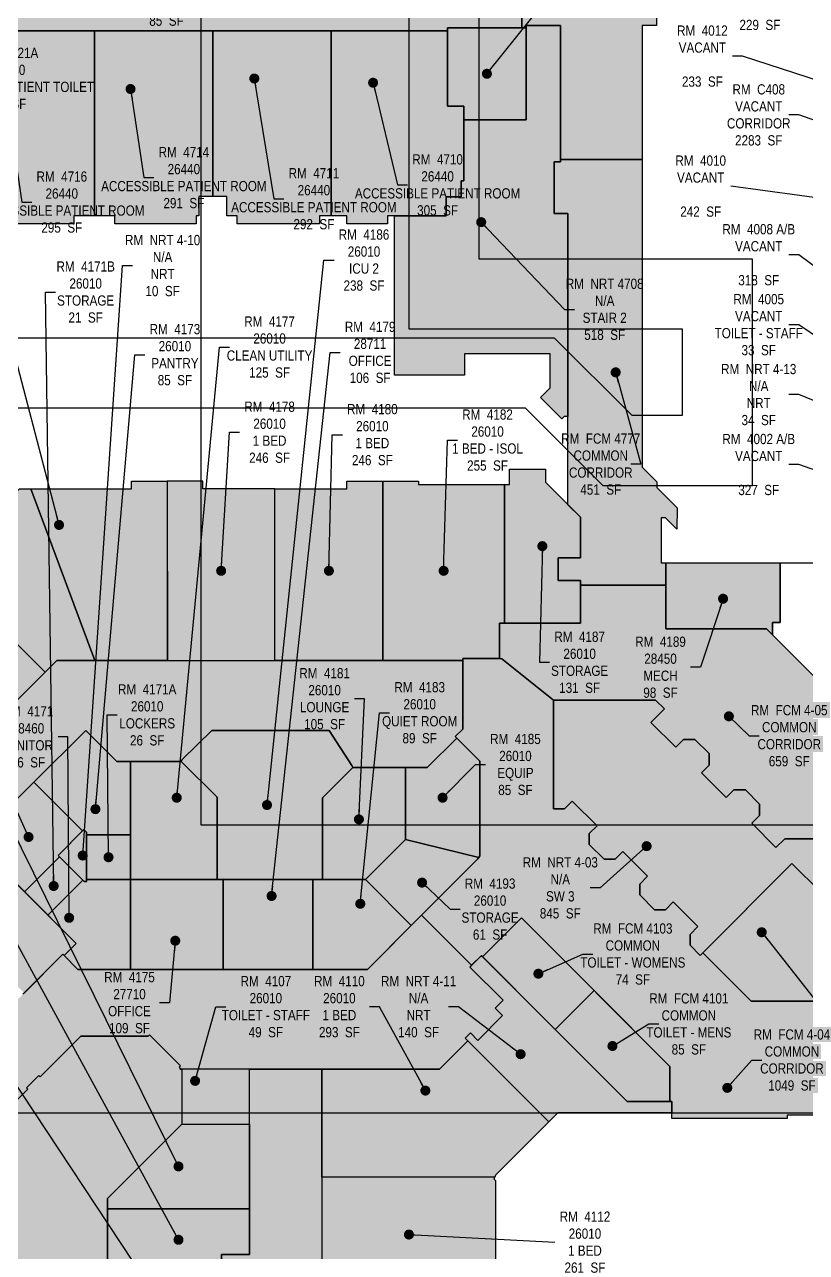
# Model space of a CAD drawing. Header units: inches. Extents: x -464 to 5863, y -325 to 4525.
# Drawn here: x 1262 to 2336, y 1683 to 3368 of the extents above; entities that cross this region are included whole.
import ezdxf

# ---------------------------------------------------------------- set-up
doc = ezdxf.new("R2010")
doc.units = ezdxf.units.IN
doc.header["$LTSCALE"] = 48
doc.header["$MEASUREMENT"] = 0
doc.layers.get('Defpoints').update_dxf_attribs({"color": 31})
for name, color, linetype in [('0-LABEL', 3, 'Continuous'), ('1-NRT', 200, 'Continuous'), ('1-NRT-PTN', 253, 'Continuous'), ('3-FCM', 190, 'Continuous'), ('3-FCM-PTN', 9, 'Continuous'), ('4-OCC', 6, 'Continuous'), ('4-OCC-PTN', 95, 'Continuous'), ('4-VACANT', 60, 'Continuous')]:
    doc.layers.add(name, color=color, linetype=linetype)
doc.layers.add('VP-Window', color=2, linetype='Continuous', plot=False)
doc.styles.add('ArialN', font='ARIALN.TTF')
doc.dimstyles.new('AB-220', dxfattribs={"dimscale": 220, "dimtxt": 0.070312, "dimasz": 0.0625, "dimexe": 0.0625, "dimexo": 0.125, "dimgap": 0.1875, "dimtad": 0, "dimdec": 4, "dimrnd": 0.0625, "dimzin": 0, "dimdsep": 46, "dimlunit": 4, "dimtxsty": 'ArialN', "dimblk": 'ARCHTICK', "dimcen": 0.0625, "dimclrd": 256, "dimclre": 256, "dimclrt": 256, "dimadec": 0, "dimazin": 0, "dimtfac": 1, "dimtdec": 4, "dimtofl": 0, "dimtmove": 2, "dimatfit": 3, "dimldrblk": 'DOT', "dimfxl": 0, "dimfrac": 2, "dimtolj": 1, "dimtzin": 0, "dimlwd": -1, "dimlwe": -1, "dimarcsym": 0})

# ---------------------------------------------------------------- blocks, each defined once
blk = doc.blocks.new('_ArchTick')
at = {"const_width": 0.15}
blk.add_lwpolyline([(-0.5, -0.5), (0.5, 0.5)], dxfattribs=at)
blk = doc.blocks.new('_Dot')
at = {"lineweight": -2}
blk.add_line((-0.5, 0), (-1, 0), dxfattribs=at)
at = {"const_width": 0.5}
blk.add_lwpolyline([(-0.25, 0, 1), (0.25, 0, 1)], format="xyb", close=True, dxfattribs=at)

msp = doc.modelspace()

# ---------------------------------------------------------------- hatches: boundary and pattern name
at = {"layer": '1-NRT-PTN'}
h = msp.add_hatch(color=256, dxfattribs=at)
h.dxf.hatch_style = 1
h.paths.add_polyline_path([(1970.5, 2856.5), (1983.8, 2869.8), (1983.8, 2916.6), (1866.1, 2916.6), (1866.1, 2886.9), (1769.8, 2886.9), (1769.8, 3105.7), (1840.6, 3105.7), (1840.6, 3132.1), (1861.5, 3132.1), (1861.5, 3153.9), (1865.2, 3153.9), (1865.2, 3237.7), (1950.6, 3237.7), (1950.6, 3367.1), (1997.6, 3367.1), (1997.6, 3180.1), (1989.2, 3180.1), (1989.2, 3109.3), (2008, 3109.3), (2008, 2830.6), (2002.8, 2830.6), (1999.6, 2827.4)])
for points in [[(1988.4, 2441), (2128.5, 2441), (2140.6, 2428.9), (2122.1, 2410.4), (2156, 2376.5), (2166.6, 2387.1), (2182.4, 2387.1), (2202, 2367.5), (2202, 2351.8), (2191.4, 2341.1), (2225.3, 2307.2), (2235.9, 2317.8), (2251.7, 2317.8), (2271.2, 2298.2), (2271.2, 2282.5), (2260.6, 2271.9), (2293.8, 2238.7), (2305.8, 2250.7), (2351.8, 2250.7), (2351.8, 2365.2), (2492, 2365.2), (2492, 2140.3), (2529.8, 2140.3), (2532.6, 2128.6), (2560.5, 2128.6), (2563.8, 2142.1), (2595.9, 2142.1), (2595.9, 2039.2), (2573.3, 2016.6), (2541.8, 2016.6), (2541.8, 2022.8), (2355.3, 2022.8), (2355.3, 2177.2), (2315.7, 2216.8), (2189.6, 2090.6), (2175.8, 2104.4), (2175.8, 2119.4), (2186.4, 2130), (2152.5, 2163.9), (2141.9, 2153.3), (2126.9, 2153.3), (2106.7, 2173.5), (2106.7, 2188.5), (2117.3, 2199.2), (2083.3, 2233.1), (2072.7, 2222.5), (2057.7, 2222.5), (2037.4, 2242.8), (2037.4, 2257.8), (2048, 2268.4), (2014, 2302.4), (2003.4, 2291.8), (1988.4, 2291.8)], [(1307.9, 2227.8), (1343.3, 2263.2), (1346.8, 2259.7), (1346.8, 2192), (1343.6, 2192)], [(2150.6, 1889.9), (2150.6, 1874.3), (1994.3, 1874.3), (1981.9, 1861.9), (1866.8, 1977), (1874, 1984.2), (1884.3, 1973.9), (1918.3, 2007.8), (1907.9, 2018.2), (1918.9, 2029.1), (1873.4, 2074.6), (1889.1, 2090.3), (1984.3, 1995.1), (1996.8, 1982.6), (2089.4, 1889.9)]]:
    msp.add_hatch(color=256, dxfattribs=at).paths.add_polyline_path(points)
at = {"layer": '3-FCM-PTN'}
h = msp.add_hatch(color=256, dxfattribs=at)
h.dxf.hatch_style = 1
edge = h.paths.add_edge_path()
edge.add_line((1113.6, 3828.2), (1113.6, 3760.8))
edge.add_arc((869.5, 3671.6), 259.8, 3.1511, 20.0787, ccw=False)
edge.add_arc((829.4, 3666.2), 300.2, -10.6282, 3.7578, ccw=False)
edge.add_line((1124.5, 3610.8), (1113.2, 3565.5))
edge.add_line((1113.2, 3565.5), (1105.3, 3541.8))
edge.add_line((1105.3, 3541.8), (1099.3, 3526.9))
edge.add_line((1099.3, 3526.9), (1094, 3514.3))
edge.add_line((1094, 3514.3), (1088.5, 3502.1))
edge.add_line((1088.5, 3502.1), (1145.5, 3502.1))
edge.add_line((1145.5, 3502.1), (1145.5, 3472))
edge.add_line((1145.5, 3472), (1205.5, 3472))
edge.add_line((1205.5, 3472), (1334.7, 3472.1))
edge.add_line((1334.7, 3472.1), (1334.7, 3472))
edge.add_line((1334.7, 3472), (1403.3, 3472))
edge.add_line((1403.3, 3472), (1403.3, 3491.7))
edge.add_line((1403.3, 3491.7), (1499.1, 3491.7))
edge.add_line((1499.1, 3491.7), (1499.1, 3467.1))
edge.add_line((1499.1, 3467.1), (1530.1, 3467.1))
edge.add_line((1530.1, 3467.1), (1530.1, 3496.9))
edge.add_line((1530.1, 3496.9), (1586.6, 3496.9))
edge.add_line((1586.6, 3496.9), (1586.6, 3518))
edge.add_line((1586.6, 3518), (1698.6, 3518))
edge.add_line((1698.6, 3518), (1698.6, 3515.6))
edge.add_line((1698.6, 3515.6), (1690.6, 3515.6))
edge.add_line((1690.6, 3515.6), (1690.6, 3467.1))
edge.add_line((1690.6, 3467.1), (1944.6, 3467.1))
edge.add_line((1944.6, 3467.1), (1944.6, 3364))
edge.add_line((1944.6, 3364), (1842.8, 3364))
edge.add_line((1842.8, 3364), (1842.8, 3359.8))
edge.add_line((1842.8, 3359.8), (1050.5, 3359.8))
edge.add_line((1050.5, 3359.8), (989.1, 3298.5))
edge.add_line((989.1, 3298.5), (958.8, 3328.8))
edge.add_line((958.8, 3328.8), (959.7, 3329.7))
edge.add_line((959.7, 3329.7), (881.9, 3407.5))
edge.add_line((881.9, 3407.5), (912.3, 3437.8))
edge.add_line((912.3, 3437.8), (934.7, 3462.5))
edge.add_line((934.7, 3462.5), (955.3, 3488.6))
edge.add_line((955.3, 3488.6), (974, 3516))
edge.add_line((974, 3516), (990.9, 3544.7))
edge.add_line((990.9, 3544.7), (1005.6, 3574.5))
edge.add_line((1005.6, 3574.5), (1017.5, 3607.3))
edge.add_line((1017.5, 3607.3), (1024.4, 3641.5))
edge.add_line((1024.4, 3641.5), (1025.9, 3671.5))
edge.add_line((1025.9, 3671.5), (1022.8, 3701.3))
edge.add_arc((800.6, 3652), 227.6, 12.4947, 28.0478)
edge.add_arc((813.1, 3651.7), 216.8, 29.6655, 42.8854)
edge.add_arc((829.3, 3664.8), 196.1, 43.321, 99.1857)
edge.add_line((798, 3858.3), (798.9, 3853.9))
edge.add_line((798.9, 3853.9), (749.8, 3841.6))
edge.add_line((749.8, 3841.6), (749.8, 3841.6))
edge.add_line((749.8, 3841.6), (749.5, 3842.6))
edge.add_line((749.5, 3842.6), (748.8, 3842.4))
edge.add_line((748.8, 3842.4), (721.8, 3949.8))
edge.add_line((721.8, 3949.8), (806.8, 3972.9))
edge.add_line((806.8, 3972.9), (808, 3968.5))
edge.add_line((808, 3968.5), (825.1, 3970.5))
edge.add_line((825.1, 3970.5), (886.6, 3972.6))
edge.add_line((886.6, 3972.6), (970.4, 3972.6))
edge.add_line((970.4, 3972.6), (970.4, 3972.3))
edge.add_line((970.4, 3972.3), (1115.8, 3972.3))
edge.add_line((1115.8, 3972.3), (1115.8, 3972.6))
edge.add_line((1115.8, 3972.6), (1296, 3972.6))
edge.add_line((1296, 3972.6), (1296, 3972.3))
edge.add_line((1296, 3972.3), (1440.8, 3972.3))
edge.add_line((1440.8, 3972.3), (1440.8, 3972.6))
edge.add_line((1440.8, 3972.6), (1597.8, 3972.6))
edge.add_line((1597.8, 3972.6), (1630.4, 3972.6))
edge.add_line((1630.4, 3972.6), (1630.4, 3972.3))
edge.add_line((1630.4, 3972.3), (1775.8, 3972.3))
edge.add_line((1775.8, 3972.3), (1775.8, 3972.6))
edge.add_line((1775.8, 3972.6), (1816.3, 3972.6))
edge.add_line((1816.3, 3972.6), (1816.3, 3972.3))
edge.add_line((1816.3, 3972.3), (1948.3, 3972.3))
edge.add_line((1948.3, 3972.3), (1948.3, 3972.6))
edge.add_line((1948.3, 3972.6), (2045.6, 3972.6))
edge.add_line((2045.6, 3972.6), (2045.6, 4070.8))
edge.add_line((2045.6, 4070.8), (2115.6, 4070.8))
edge.add_line((2115.6, 4070.8), (2115.6, 3970))
edge.add_line((2115.6, 3970), (2281.9, 3969.3))
edge.add_line((2281.9, 3969.3), (2282, 3874.1))
edge.add_line((2282, 3874.1), (2110.5, 3874.1))
edge.add_line((2110.5, 3874.1), (2110.5, 3792.6))
edge.add_line((2110.5, 3792.6), (2103.1, 3792.6))
edge.add_line((2103.1, 3792.6), (2103.1, 3737.8))
edge.add_line((2103.1, 3737.8), (2129.7, 3737.8))
edge.add_line((2129.7, 3737.8), (2129.7, 3502.1))
edge.add_line((2129.7, 3502.1), (2105.7, 3502.1))
edge.add_line((2105.7, 3502.1), (2105.7, 3466.8))
edge.add_line((2105.7, 3466.8), (2129.7, 3466.8))
edge.add_line((2129.7, 3466.8), (2129.7, 3367.1))
edge.add_line((2129.7, 3367.1), (2110, 3367.1))
edge.add_line((2110, 3367.1), (2110, 3235.6))
edge.add_line((2110, 3235.6), (2110, 3183.1))
edge.add_line((2110, 3183.1), (1997.6, 3183.1))
edge.add_line((1997.6, 3183.1), (1997.6, 3367.1))
edge.add_line((1997.6, 3367.1), (1950.6, 3367.1))
edge.add_line((1950.6, 3367.1), (1950.6, 3364))
edge.add_line((1950.6, 3364), (1944.6, 3364))
edge.add_line((1944.6, 3364), (1944.6, 3467.1))
edge.add_line((1944.6, 3467.1), (1997.6, 3467.1))
edge.add_line((1997.6, 3467.1), (1997.6, 3867.1))
edge.add_line((1997.6, 3867.1), (1690.6, 3867.1))
edge.add_line((1690.6, 3867.1), (1690.6, 3816.2))
edge.add_line((1690.6, 3816.2), (1573.7, 3816.2))
edge.add_line((1573.7, 3816.2), (1573.7, 3832.1))
edge.add_line((1573.7, 3832.1), (1500.5, 3832.1))
edge.add_line((1500.5, 3832.1), (1500.5, 3862.2))
edge.add_line((1500.5, 3862.2), (1332.1, 3862.2))
edge.add_line((1332.1, 3862.2), (1332.1, 3867.1))
edge.add_line((1332.1, 3867.1), (1223.1, 3867.1))
edge.add_line((1223.1, 3867.1), (1223.1, 3862))
edge.add_line((1223.1, 3862), (1145.6, 3862))
edge.add_line((1145.6, 3862), (1145.6, 3828.2))
edge.add_line((1145.6, 3828.2), (1113.6, 3828.2))
h = msp.add_hatch(color=256, dxfattribs=at)
h.dxf.hatch_style = 1
h.paths.add_polyline_path([(1950.6, 3364), (1950.6, 3237.7), (1865.2, 3237.7), (1865.2, 3256.6), (1842.8, 3256.6), (1842.8, 3364), (1871.3, 3364)])
h = msp.add_hatch(color=256, dxfattribs=at)
h.dxf.hatch_style = 1
h.paths.add_polyline_path([(2110, 3183.1), (2110, 2760.8), (2130.2, 2740.6), (2130.2, 2732.9), (2158.1, 2704.9), (2157.5, 2675.8), (2142, 2691.3), (2136.2, 2691.3), (2136.2, 2681.4), (2136.2, 2667.3), (2136.2, 2658.2), (2136.2, 2651.6), (2136.2, 2646), (2136.2, 2629.7), (2142.7, 2629.7), (2142.7, 2598.8), (2025.1, 2598.8), (2025.1, 2605.3), (1994.6, 2605.3), (1994.6, 2636.3), (2025.1, 2636.3), (2025.1, 2692.2), (2008, 2709.3), (2008, 3109.3), (1989.2, 3109.3), (1989.2, 3180.1), (1997.6, 3180.1), (1997.6, 3183.1)])
for points in [[(2142.7, 2591), (2142.7, 2539), (2280.6, 2538.8), (2353, 2466.5), (2544.1, 2466.5), (2544.1, 2331.5), (2492, 2331.5), (2492, 2365.2), (2351.8, 2365.2), (2351.8, 2250.7), (2305.8, 2250.7), (2293.8, 2238.7), (2260.6, 2271.9), (2271.2, 2282.5), (2271.2, 2298.2), (2251.7, 2317.8), (2235.9, 2317.8), (2225.3, 2307.2), (2191.4, 2341.1), (2202, 2351.8), (2202, 2367.5), (2182.4, 2387.1), (2166.6, 2387.1), (2156, 2376.5), (2122.1, 2410.4), (2140.6, 2428.9), (2128.5, 2441), (1988.4, 2441), (1988.4, 2441), (1917, 2497.7), (1914.1, 2498.1), (1914.1, 2546.7), (2025.1, 2546.7), (2025.1, 2598.8), (2142.7, 2598.8)], [(1988.4, 2441), (1988.4, 2436.8), (1988.4, 2291.8), (2003.4, 2291.8), (2014, 2302.4), (2048, 2268.4), (2037.4, 2257.8), (2037.4, 2242.8), (2057.7, 2222.5), (2072.7, 2222.5), (2083.3, 2233.1), (2117.3, 2199.2), (2106.7, 2188.5), (2106.7, 2173.5), (2126.9, 2153.3), (2141.9, 2153.3), (2152.5, 2163.9), (2186.4, 2130), (2175.8, 2119.4), (2175.8, 2104.4), (2189.6, 2090.6), (2193.1, 2094.2), (2259.5, 2027.8), (2355.3, 2027.8), (2355.3, 2022.8), (2541.8, 2022.8), (2541.8, 2016.6), (2545.3, 2016.6), (2545.3, 1906), (2573, 1906), (2573, 1877.8), (2471.5, 1877.8), (2456.5, 1892.9), (2437, 1892.9), (2415.1, 1871), (2309.1, 1871), (2309.1, 1866.7), (2150.6, 1866.7), (2150.6, 1889.9), (2147.9, 1889.9), (2147.9, 1938.2), (1944.4, 2141.9), (1890.9, 2088.4), (1889.1, 2090.3), (1875.7, 2076.9), (1806.9, 2145.6), (1884.1, 2222.9), (1886.9, 2227.3), (1886.9, 2357.2), (1853.3, 2390.9), (1863.7, 2401.3), (1863.7, 2498.1), (1907, 2498.1), (1914.1, 2498.1), (1917, 2497.7)], [(1990.5, 1988.8), (1890.9, 2088.4), (1944.4, 2141.9), (2044, 2042.3)], [(1990.5, 1988.8), (2044, 2042.3), (2147.9, 1938.2), (2147.9, 1889.9), (2089.4, 1889.9)]]:
    msp.add_hatch(color=256, dxfattribs=at).paths.add_polyline_path(points)
at = {"layer": '4-OCC-PTN'}
h = msp.add_hatch(color=13, dxfattribs=at)
h.dxf.hatch_style = 1
h.paths.add_polyline_path([(1357.8, 3359.8), (1357.8, 3105.7), (1329.5, 3105.7), (1329.5, 3094.8), (1220.1, 3094.8), (1220.1, 3105.7), (1195.3, 3105.7), (1195.3, 3359.8)])
h = msp.add_hatch(color=13, dxfattribs=at)
h.dxf.hatch_style = 1
h.paths.add_polyline_path([(1520.1, 3359.8), (1520.1, 3132.2), (1501, 3132.2), (1501, 3105.7), (1497.5, 3105.7), (1497.5, 3094.8), (1385.5, 3094.8), (1385.5, 3105.7), (1357.8, 3105.7), (1357.8, 3359.8)])
h = msp.add_hatch(color=13, dxfattribs=at)
h.dxf.hatch_style = 1
h.paths.add_polyline_path([(1682.8, 3359.8), (1682.8, 3105.7), (1666.7, 3105.7), (1666.7, 3094.8), (1553.5, 3094.8), (1553.5, 3105.7), (1539.4, 3105.7), (1539.4, 3132.2), (1520.1, 3132.2), (1520.1, 3359.8)])
h = msp.add_hatch(color=13, dxfattribs=at)
h.dxf.hatch_style = 1
h.paths.add_polyline_path([(1682.8, 3359.8), (1842.8, 3359.8), (1842.8, 3256.6), (1865.2, 3256.6), (1865.2, 3153.9), (1861.5, 3153.9), (1861.5, 3132.1), (1840.6, 3132.1), (1840.6, 3105.7), (1760.3, 3105.7), (1760.3, 3094.8), (1704.3, 3094.8), (1704.3, 3105.7), (1682.8, 3105.7), (1682.8, 3359.8)])
h = msp.add_hatch(color=17, dxfattribs=at)
h.dxf.hatch_style = 1
h.paths.add_polyline_path([(1920.8, 2737.1), (1927.6, 2737.1), (1927.6, 2758.1), (1977.2, 2758.1), (1977.2, 2740.1), (2025.1, 2692.2), (2025.1, 2636.3), (1994.6, 2636.3), (1994.6, 2605.3), (2025.1, 2605.3), (2025.1, 2546.7), (1920.8, 2546.7)])
for color, points in [(17, [(1358.3, 2495.5), (1305.8, 2495.5), (1289.8, 2479.5), (1139, 2630.2), (1173.6, 2664.9), (1181, 2657.5), (1254.7, 2731.1), (1270.5, 2731.1)]), (17, [(1270.5, 2731.1), (1358.3, 2495.5), (1457.7, 2495.5), (1457.7, 2741.6), (1408.5, 2741.6), (1408.5, 2731.1)]), (17, [(1605.6, 2731.1), (1506.6, 2731.1), (1506.7, 2741.6), (1457.7, 2741.6), (1457.7, 2495.5), (1605.6, 2495.5)]), (17, [(1605.6, 2495.5), (1605.6, 2731.1), (1704.4, 2731.1), (1704.4, 2741.6), (1753.8, 2741.6), (1753.8, 2495.5)]), (17, [(1914.1, 2546.5), (1914.1, 2498.1), (1863.7, 2498.1), (1863.7, 2495.5), (1853.4, 2495.5), (1851.4, 2495.5), (1753.8, 2495.5), (1753.8, 2741.6), (1802.6, 2741.6), (1802.6, 2737.1), (1840.9, 2737.1), (1920.8, 2737.1), (1920.8, 2570.7), (1920.8, 2546.5)]), (17, [(1185, 2374.7), (1041.7, 2518.1), (1111.6, 2588), (1104.2, 2595.4), (1139, 2630.2), (1289.8, 2479.5), (1229.3, 2419)]), (17, [(1863.7, 2495.5), (1863.7, 2401.3), (1853.3, 2390.9), (1855.2, 2388.9), (1814.7, 2348.6), (1776.1, 2348.6), (1726.1, 2348.6), (1712.5, 2348.6), (1711.4, 2351.2), (1680.2, 2399.5), (1518.8, 2399.5), (1478, 2359.5), (1476.9, 2356.9), (1388.2, 2356.9), (1345.6, 2399.5), (1274.4, 2328.4), (1192.8, 2246.7), (1332.7, 2106.8), (1316, 2090.2), (1314.1, 2092), (1261, 2038.9), (1151.6, 2148.4), (1058.9, 2055.7), (1056.3, 2056.8), (1022.6, 2033.1), (979.2, 2033.1), (894.9, 1948.8), (894.9, 1885.8), (866.3, 1885.8), (831.9, 1885.8), (770.6, 1824.5), (768.7, 1826.3), (714.7, 1772.4), (685.5, 1772.4), (685.5, 1875.2), (722.1, 1911.8), (725, 1914.7), (807.9, 1997.6), (810.7, 2000.4), (931.4, 2121.1), (934.3, 2124), (1017.2, 2206.9), (1020, 2209.7), (1140.8, 2330.4), (1143.6, 2333.3), (1226.5, 2416.2), (1229.3, 2419), (1305.8, 2495.5), (1543, 2495.5), (1547, 2495.5), (1664.2, 2495.5), (1668.2, 2495.5)]), (17, [(1346.8, 2256), (1346.8, 2259.7), (1343.3, 2263.2), (1341.4, 2261.4), (1274.4, 2328.4), (1345.6, 2399.5), (1388.2, 2356.9), (1407.2, 2356.9), (1407.2, 2256)]), (17, [(1526, 2194.6), (1526, 2307.8), (1476.9, 2356.9), (1478, 2359.5), (1518.8, 2399.5), (1680.2, 2399.5), (1711.4, 2351.2), (1712.5, 2348.6), (1670.9, 2306.9), (1670.9, 2194.6)]), (17, [(1784.7, 2249.5), (1784.7, 2348.6), (1814.7, 2348.6), (1855.2, 2388.9), (1886.9, 2357.2), (1886.9, 2227.3), (1885.5, 2225.1)]), (17, [(1526, 2194.6), (1407.2, 2194.6), (1407.2, 2356.9), (1476.9, 2356.9), (1526, 2307.8)]), (17, [(1670.9, 2194.6), (1670.9, 2306.9), (1712.5, 2348.6), (1784.7, 2348.6), (1784.7, 2249.5), (1729.9, 2194.6)]), (17, [(1261.7, 2177.8), (1192.8, 2246.7), (1274.4, 2328.4), (1341.4, 2261.4), (1307.9, 2227.8), (1309.7, 2225.9)]), (17, [(1346.8, 2194.6), (1346.8, 2256), (1407.2, 2256), (1407.2, 2194.6)]), (17, [(1729.9, 2194.6), (1784.7, 2249.5), (1885.5, 2225.1), (1884.1, 2222.9), (1792.9, 2131.6)]), (17, [(1261.7, 2177.8), (1309.7, 2225.9), (1341.8, 2193.8), (1293.7, 2145.8)]), (55, [(2355.3, 2027.8), (2259.5, 2027.8), (2193.1, 2094.2), (2315.7, 2216.8), (2355.3, 2177.2)]), (201, [(1407.2, 2071.2), (1335, 2071.2), (1316, 2090.2), (1332.7, 2106.8), (1293.7, 2145.8), (1341.8, 2193.8), (1343.6, 2192), (1346.8, 2192), (1346.8, 2194.6), (1407.2, 2194.6)]), (77, [(1407.2, 2194.6), (1534.3, 2194.6), (1534.3, 2071.2), (1407.2, 2071.2)]), (228, [(1534.3, 2194.6), (1657.7, 2194.6), (1657.7, 2071.2), (1534.3, 2071.2)]), (17, [(1657.7, 2071.2), (1657.7, 2194.6), (1729.9, 2194.6), (1792.9, 2131.6), (1732.5, 2071.2)]), (17, [(1806.9, 2145.6), (1875.7, 2076.9), (1873.4, 2074.6), (1918.9, 2029.1), (1907.9, 2018.2), (1918.3, 2007.8), (1884.3, 1973.9), (1874, 1984.2), (1866.8, 1977), (1870.5, 1973.3), (1831.5, 1934.3), (1475.2, 1934.3), (1475.2, 1935.8), (1473.8, 1937.2), (1475.7, 1939.1), (1433.3, 1981.5), (1431.3, 1979.5), (1339, 1979.5), (1283.2, 1923.7), (1281.4, 1925.6), (1264.4, 1908.6), (1266.3, 1906.7), (1206.9, 1847.3), (1205, 1849.2), (1162.6, 1806.8), (1164.4, 1804.9), (1105, 1745.5), (1103.2, 1747.4), (1060.8, 1704.9), (1062.6, 1703.1), (1031.7, 1672.1), (1079.7, 1624.1), (1077.8, 1622.3), (1120.2, 1579.9), (1122.1, 1581.7), (1178.4, 1525.4), (1106.8, 1453.8), (880.6, 1680), (747.3, 1680), (701.1, 1633.8), (654.8, 1680.2), (436, 1680.2), (436, 1685.5), (305.6, 1685.5), (305.6, 1782), (319.4, 1795.8), (312, 1803.2), (342.9, 1834.1), (404.6, 1772.4), (685.5, 1772.4), (714.7, 1772.4), (768.7, 1826.3), (822.7, 1772.4), (994.5, 1772.4), (1259.2, 2037.1), (1262.9, 2040.8), (1314.1, 2092), (1335, 2071.2), (1732.5, 2071.2)]), (17, [(1250.9, 1452.9), (1206.2, 1497.6), (1204.4, 1495.7), (1178.9, 1521.2), (1180.8, 1523), (1122.1, 1581.7), (1120.2, 1579.9), (1077.8, 1622.3), (1079.7, 1624.1), (1031.7, 1672.1), (1062.6, 1703.1), (1060.8, 1704.9), (1103.2, 1747.4), (1105, 1745.5), (1164.4, 1804.9), (1162.6, 1806.8), (1205, 1849.2), (1206.9, 1847.3), (1266.3, 1906.7), (1264.4, 1908.6), (1281.4, 1925.6), (1283.2, 1923.7), (1339, 1979.5), (1431.3, 1979.5), (1433.3, 1981.5), (1475.7, 1939.1), (1473.8, 1937.2), (1475.2, 1935.8), (1475.2, 1934.3), (1477.8, 1934.3), (1477.8, 1859), (1375.5, 1756.7), (1375.5, 1577.5)]), (17, [(1670.1, 1786), (1670.1, 1934.3), (1831.5, 1934.3), (1870.5, 1973.3), (1981.9, 1861.9), (1908.7, 1788.7), (1907.6, 1786)]), (17, [(1477.8, 1859), (1570.7, 1859), (1570.7, 1934.3), (1477.8, 1934.3)]), (17, [(1670.1, 1934.3), (1670.1, 1173.2), (1599.2, 1104.6), (1597.3, 1106.5), (1573.3, 1130.5), (1573.3, 1199.4), (1570.7, 1199.4), (1570.7, 1284.1), (1505.7, 1349.1), (1526.8, 1370.2), (1549.6, 1399.4), (1570.7, 1420.5), (1570.7, 1555.3), (1532.3, 1595.1), (1532.3, 1679.8), (1570.7, 1679.8), (1570.7, 1934.3)]), (17, [(1375.5, 1742.7), (1375.5, 1756.7), (1477.8, 1859), (1570.7, 1859), (1570.7, 1742.7)]), (17, [(1909, 1628.6), (1909, 1780.9), (1906.5, 1783.4), (1907.6, 1786), (1670.1, 1786), (1670.1, 1628.6)]), (17, [(1375.5, 1657.5), (1375.5, 1742.7), (1570.7, 1742.7), (1570.7, 1679.8), (1532.3, 1679.8), (1532.3, 1657.5)])]:
    msp.add_hatch(color=color, dxfattribs=at).paths.add_polyline_path(points)
h = msp.add_hatch(color=55, dxfattribs=at)
h.dxf.hatch_style = 1
h.paths.add_polyline_path([(2142.7, 2539), (2142.7, 2629.7), (2299.6, 2629.7), (2299.6, 2547.4), (2288.8, 2547.4), (2288.8, 2530.7), (2280.6, 2538.8)])

# ---------------------------------------------------------------- linework, layer by layer
at = {"layer": '1-NRT'}
for points in [[(1970.5, 2856.5), (1983.8, 2869.8), (1983.8, 2916.6), (1866.1, 2916.6), (1866.1, 2886.9), (1769.8, 2886.9), (1769.8, 3105.7), (1840.6, 3105.7), (1840.6, 3132.1), (1861.5, 3132.1), (1861.5, 3153.9), (1865.2, 3153.9), (1865.2, 3237.7), (1950.6, 3237.7), (1950.6, 3367.1), (1997.6, 3367.1), (1997.6, 3180.1), (1989.2, 3180.1), (1989.2, 3109.3), (2008, 3109.3), (2008, 2830.6), (2002.8, 2830.6), (1999.6, 2827.4)], [(1307.9, 2227.8), (1343.3, 2263.2), (1346.8, 2259.7), (1346.8, 2192), (1343.6, 2192)], [(2150.6, 1889.9), (2150.6, 1874.3), (1994.3, 1874.3), (1981.9, 1861.9), (1866.8, 1977), (1874, 1984.2), (1884.3, 1973.9), (1918.3, 2007.8), (1907.9, 2018.2), (1918.9, 2029.1), (1873.4, 2074.6), (1889.1, 2090.3), (1984.3, 1995.1), (1996.8, 1982.6), (2089.4, 1889.9)]]:
    msp.add_lwpolyline(points, close=True, dxfattribs=at)
msp.add_lwpolyline([(2355.3, 2177.2), (2315.7, 2216.8), (2189.6, 2090.6), (2175.8, 2104.4), (2175.8, 2119.4), (2186.4, 2130), (2152.5, 2163.9), (2141.9, 2153.3), (2126.9, 2153.3), (2106.7, 2173.5), (2106.7, 2188.5), (2117.3, 2199.2), (2083.3, 2233.1), (2072.7, 2222.5), (2057.7, 2222.5), (2037.4, 2242.8), (2037.4, 2257.8), (2048, 2268.4), (2014, 2302.4), (2003.4, 2291.8), (1988.4, 2291.8), (1988.4, 2441), (2128.5, 2441), (2140.6, 2428.9), (2122.1, 2410.4), (2156, 2376.5), (2166.6, 2387.1), (2182.4, 2387.1), (2202, 2367.5), (2202, 2351.8), (2191.4, 2341.1), (2225.3, 2307.2), (2235.9, 2317.8), (2251.7, 2317.8), (2271.2, 2298.2), (2271.2, 2282.5), (2260.6, 2271.9), (2293.8, 2238.7), (2305.8, 2250.7), (2351.8, 2250.7)], dxfattribs=at)
at = {"layer": '3-FCM'}
for points in [[(1944.6, 3467.1), (1944.6, 3364), (1842.8, 3364), (1842.8, 3359.8), (1050.5, 3359.8), (989.1, 3298.5), (958.8, 3328.8), (959.7, 3329.7), (881.9, 3407.5)], [(2129.7, 3466.8), (2129.7, 3367.1), (2110, 3367.1), (2110, 3235.6), (2110, 3235.6), (2110, 3183.1), (1997.6, 3183.1), (1997.6, 3367.1), (1950.6, 3367.1), (1950.6, 3364), (1944.6, 3364), (1944.6, 3467.1)], [(2351.8, 2250.7), (2305.8, 2250.7), (2293.8, 2238.7), (2260.6, 2271.9), (2271.2, 2282.5), (2271.2, 2298.2), (2251.7, 2317.8), (2235.9, 2317.8), (2225.3, 2307.2), (2191.4, 2341.1), (2202, 2351.8), (2202, 2367.5), (2182.4, 2387.1), (2166.6, 2387.1), (2156, 2376.5), (2122.1, 2410.4), (2140.6, 2428.9), (2128.5, 2441), (1988.4, 2441), (1988.4, 2441), (1917, 2497.7), (1914.1, 2498.1), (1914.1, 2498.1), (1914.1, 2498.1), (1914.1, 2546.7), (2025.1, 2546.7), (2025.1, 2598.8), (2142.7, 2598.8), (2142.7, 2591), (2142.7, 2539), (2280.6, 2538.8), (2353, 2466.5)], [(2415.1, 1871), (2309.1, 1871), (2309.1, 1866.7), (2150.6, 1866.7), (2150.6, 1889.9), (2147.9, 1889.9), (2147.9, 1938.2), (1944.4, 2141.9), (1890.9, 2088.4), (1889.1, 2090.3), (1875.7, 2076.9), (1806.9, 2145.6), (1884.1, 2222.9), (1886.9, 2227.3), (1886.9, 2357.2), (1853.3, 2390.9), (1863.7, 2401.3), (1863.7, 2498.1), (1907, 2498.1), (1914.1, 2498.1), (1917, 2497.7), (1988.4, 2441), (1988.4, 2441), (1988.4, 2441), (1988.4, 2441), (1988.4, 2436.8), (1988.4, 2291.8), (2003.4, 2291.8), (2014, 2302.4), (2048, 2268.4), (2037.4, 2257.8), (2037.4, 2242.8), (2057.7, 2222.5), (2072.7, 2222.5), (2083.3, 2233.1), (2117.3, 2199.2), (2106.7, 2188.5), (2106.7, 2173.5), (2126.9, 2153.3), (2141.9, 2153.3), (2152.5, 2163.9), (2186.4, 2130), (2175.8, 2119.4), (2175.8, 2104.4), (2189.6, 2090.6), (2193.1, 2094.2), (2259.5, 2027.8), (2355.3, 2027.8)]]:
    msp.add_lwpolyline(points, dxfattribs=at)
at = {"layer": '3-FCM', "flags": 128}
for points in [[(1950.6, 3364), (1950.6, 3237.7), (1865.2, 3237.7), (1865.2, 3256.6), (1842.8, 3256.6), (1842.8, 3364), (1871.3, 3364), (1871.3, 3364), (1950.6, 3364)], [(2110, 3183.1), (2110, 2760.8), (2130.2, 2740.6), (2130.2, 2732.9), (2158.1, 2704.9), (2157.5, 2675.8), (2142, 2691.3), (2136.2, 2691.3), (2136.2, 2681.4), (2136.2, 2667.3), (2136.2, 2658.2), (2136.2, 2651.6), (2136.2, 2646), (2136.2, 2629.7), (2142.7, 2629.7), (2142.7, 2598.8), (2025.1, 2598.8), (2025.1, 2605.3), (1994.6, 2605.3), (1994.6, 2636.3), (2025.1, 2636.3), (2025.1, 2692.2), (2008, 2709.3), (2008, 3109.3), (1989.2, 3109.3), (1989.2, 3180.1), (1997.6, 3180.1), (1997.6, 3183.1)]]:
    msp.add_lwpolyline(points, close=True, dxfattribs=at)
at = {"layer": '3-FCM'}
for points in [[(1990.5, 1988.8), (1890.9, 2088.4), (1944.4, 2141.9), (2044, 2042.3)], [(1990.5, 1988.8), (2044, 2042.3), (2147.9, 1938.2), (2147.9, 1889.9), (2089.4, 1889.9)]]:
    msp.add_lwpolyline(points, close=True, dxfattribs=at)
at = {"layer": '4-OCC'}
for points in [[(1357.8, 3359.8), (1357.8, 3105.7), (1329.5, 3105.7), (1329.5, 3094.8), (1220.1, 3094.8), (1220.1, 3105.7), (1195.3, 3105.7), (1195.3, 3359.8)], [(1520.1, 3359.8), (1520.1, 3132.2), (1501, 3132.2), (1501, 3105.7), (1497.5, 3105.7), (1497.5, 3094.8), (1385.5, 3094.8), (1385.5, 3105.7), (1357.8, 3105.7), (1357.8, 3359.8)], [(1682.8, 3359.8), (1682.8, 3105.7), (1666.7, 3105.7), (1666.7, 3094.8), (1553.5, 3094.8), (1553.5, 3105.7), (1539.4, 3105.7), (1539.4, 3132.2), (1520.1, 3132.2), (1520.1, 3359.8)], [(1682.8, 3359.8), (1842.8, 3359.8), (1842.8, 3256.6), (1865.2, 3256.6), (1865.2, 3153.9), (1861.5, 3153.9), (1861.5, 3132.1), (1840.6, 3132.1), (1840.6, 3105.7), (1760.3, 3105.7), (1760.3, 3094.8), (1704.3, 3094.8), (1704.3, 3105.7), (1682.8, 3105.7), (1682.8, 3359.8)], [(1358.3, 2495.5), (1305.8, 2495.5), (1289.8, 2479.5), (1139, 2630.2), (1173.6, 2664.9), (1181, 2657.5), (1254.7, 2731.1), (1270.5, 2731.1)], [(1270.5, 2731.1), (1408.5, 2731.1), (1408.5, 2741.6), (1457.7, 2741.6), (1457.8, 2495.5), (1358.3, 2495.5)], [(1605.6, 2731.1), (1506.6, 2731.1), (1506.7, 2741.6), (1457.7, 2741.6), (1457.7, 2495.5), (1605.6, 2495.5)], [(1605.6, 2495.5), (1605.6, 2495.5), (1605.6, 2731.1), (1704.4, 2731.1), (1704.4, 2741.6), (1753.8, 2741.6), (1753.8, 2495.5)], [(1914.1, 2546.5), (1914.1, 2498.1), (1863.7, 2498.1), (1863.7, 2495.5), (1853.4, 2495.5), (1851.4, 2495.5), (1753.8, 2495.5), (1753.8, 2741.6), (1802.6, 2741.6), (1802.6, 2737.1), (1840.9, 2737.1), (1920.8, 2737.1), (1920.8, 2570.7), (1920.8, 2546.5), (1914.1, 2546.5)], [(1185, 2374.7), (1041.7, 2518.1), (1111.6, 2588), (1104.2, 2595.4), (1139, 2630.2), (1289.8, 2479.5), (1229.3, 2419)], [(2142.7, 2539), (2142.7, 2629.7), (2299.6, 2629.7), (2299.6, 2547.4), (2288.8, 2547.4), (2288.8, 2530.7), (2280.6, 2538.8)], [(1346.8, 2256), (1346.8, 2259.7), (1343.3, 2263.2), (1341.4, 2261.4), (1274.4, 2328.4), (1345.6, 2399.5), (1388.2, 2356.9), (1407.2, 2356.9), (1407.2, 2256)], [(1526, 2194.6), (1526, 2307.8), (1476.9, 2356.9), (1478, 2359.5), (1518.8, 2399.5), (1680.2, 2399.5), (1711.4, 2351.2), (1712.5, 2348.6), (1670.9, 2306.9), (1670.9, 2194.6)], [(1784.7, 2249.5), (1784.7, 2348.6), (1814.7, 2348.6), (1855.2, 2388.9), (1886.9, 2357.2), (1886.9, 2227.3), (1885.5, 2225.1)], [(1526, 2194.6), (1407.2, 2194.6), (1407.2, 2356.9), (1476.9, 2356.9), (1526, 2307.8)], [(1670.9, 2194.6), (1670.9, 2306.9), (1712.5, 2348.6), (1784.7, 2348.6), (1784.7, 2249.5), (1729.9, 2194.6)], [(1261.7, 2177.8), (1192.8, 2246.7), (1274.4, 2328.4), (1341.4, 2261.4), (1307.9, 2227.8), (1309.7, 2225.9)], [(1346.8, 2194.6), (1346.8, 2256), (1407.2, 2256), (1407.2, 2194.6)], [(1729.9, 2194.6), (1784.7, 2249.5), (1885.5, 2225.1), (1884.1, 2222.9), (1792.9, 2131.6)], [(1261.7, 2177.8), (1309.7, 2225.9), (1341.8, 2193.8), (1293.7, 2145.8)], [(2355.3, 2027.8), (2259.5, 2027.8), (2193.1, 2094.2), (2315.7, 2216.8), (2355.3, 2177.2)], [(1407.2, 2071.2), (1335, 2071.2), (1316, 2090.2), (1332.7, 2106.8), (1293.7, 2145.8), (1341.8, 2193.8), (1343.6, 2192), (1346.8, 2192), (1346.8, 2194.6), (1407.2, 2194.6)], [(1407.2, 2194.6), (1534.3, 2194.6), (1534.3, 2071.2), (1407.2, 2071.2)], [(1534.3, 2194.6), (1657.7, 2194.6), (1657.7, 2071.2), (1534.3, 2071.2)], [(1657.7, 2071.2), (1657.7, 2194.6), (1729.9, 2194.6), (1792.9, 2131.6), (1732.5, 2071.2)], [(1670.1, 1786), (1670.1, 1934.3), (1831.5, 1934.3), (1870.5, 1973.3), (1981.9, 1861.9), (1908.7, 1788.7), (1907.6, 1786)], [(1477.8, 1859), (1570.7, 1859), (1570.7, 1934.3), (1477.8, 1934.3)], [(1670.1, 1934.3), (1670.1, 1173.2), (1599.2, 1104.6), (1597.3, 1106.5), (1573.3, 1130.5), (1573.3, 1199.4), (1570.7, 1199.4), (1570.7, 1284.1), (1505.7, 1349.1), (1526.8, 1370.2), (1549.6, 1399.4), (1570.7, 1420.5), (1570.7, 1555.3), (1532.3, 1595.1), (1532.3, 1679.8), (1570.7, 1679.8), (1570.7, 1934.3)], [(1375.5, 1742.7), (1375.5, 1756.7), (1477.8, 1859), (1570.7, 1859), (1570.7, 1742.7)], [(1909, 1628.6), (1909, 1780.9), (1906.5, 1783.4), (1907.6, 1786), (1670.1, 1786), (1670.1, 1628.6)], [(1375.5, 1657.5), (1375.5, 1742.7), (1570.7, 1742.7), (1570.7, 1679.8), (1532.3, 1679.8), (1532.3, 1657.5)]]:
    msp.add_lwpolyline(points, close=True, dxfattribs=at)
at = {"layer": '4-OCC', "flags": 128}
msp.add_lwpolyline([(1920.8, 2737.1), (1927.6, 2737.1), (1927.6, 2758.1), (1977.2, 2758.1), (1977.2, 2740.1), (2025.1, 2692.2), (2025.1, 2636.3), (1994.6, 2636.3), (1994.6, 2605.3), (2025.1, 2605.3), (2025.1, 2546.7), (1920.8, 2546.7)], close=True, dxfattribs=at)
at = {"layer": '4-OCC'}
for points in [[(1229.3, 2419), (1305.8, 2495.5), (1543, 2495.5), (1547, 2495.5), (1664.2, 2495.5), (1668.2, 2495.5), (1863.7, 2495.5), (1863.7, 2401.3), (1853.3, 2390.9), (1855.2, 2388.9), (1814.7, 2348.6), (1776.1, 2348.6), (1776.1, 2348.6), (1726.1, 2348.6), (1726.1, 2348.6), (1712.5, 2348.6), (1711.4, 2351.2), (1680.2, 2399.5), (1518.8, 2399.5), (1478, 2359.5), (1476.9, 2356.9), (1388.2, 2356.9), (1345.6, 2399.5), (1274.4, 2328.4), (1192.8, 2246.7), (1332.7, 2106.8), (1316, 2090.2), (1314.1, 2092), (1261, 2038.9)], [(1259.2, 2037.1), (1262.9, 2040.8), (1314.1, 2092), (1335, 2071.2), (1732.5, 2071.2), (1806.9, 2145.6), (1875.7, 2076.9), (1873.4, 2074.6), (1918.9, 2029.1), (1907.9, 2018.2), (1918.3, 2007.8), (1884.3, 1973.9), (1874, 1984.2), (1866.8, 1977), (1870.5, 1973.3), (1831.5, 1934.3), (1475.2, 1934.3), (1475.2, 1935.8), (1473.8, 1937.2), (1475.7, 1939.1), (1433.3, 1981.5), (1431.3, 1979.5), (1339, 1979.5), (1283.2, 1923.7), (1281.4, 1925.6), (1264.4, 1908.6), (1266.3, 1906.7), (1206.9, 1847.3)], [(1031.7, 1672.1), (1062.6, 1703.1), (1060.8, 1704.9), (1103.2, 1747.4), (1105, 1745.5), (1164.4, 1804.9), (1162.6, 1806.8), (1205, 1849.2), (1206.9, 1847.3), (1266.3, 1906.7), (1264.4, 1908.6), (1281.4, 1925.6), (1283.2, 1923.7), (1339, 1979.5), (1431.3, 1979.5), (1433.3, 1981.5), (1475.7, 1939.1), (1473.8, 1937.2), (1475.2, 1935.8), (1475.2, 1934.3), (1477.8, 1934.3), (1477.8, 1859), (1375.5, 1756.7), (1375.5, 1577.5)]]:
    msp.add_lwpolyline(points, dxfattribs=at)
at = {"layer": '4-VACANT', "flags": 128}
msp.add_lwpolyline([(1979.2, 2738.5), (1979.2, 2738.5)], close=True, dxfattribs=at)
at = {"layer": '4-VACANT'}
msp.add_lwpolyline([(2288.8, 2530.7), (2288.8, 2547.4), (2299.6, 2547.4), (2299.6, 2629.7), (2373.1, 2629.7), (2373.1, 2593.6), (2444.7, 2593.6), (2444.7, 2466.5), (2353, 2466.5)], close=True, dxfattribs=at)
at = {"layer": 'Defpoints'}
for points in [[(-276.9, 1667), (48.3, 1992.1), (229, 1992.5), (1178, 2938.5), (1989.2, 2938.5), (2095.6, 2832.1), (2165.6, 2832.1), (2165.6, 2950.2), (1790.1, 2950.2), (1790.1, 4204.4), (3397.7, 4204.4), (3397.6, 4333.2), (3558.2, 4493.8), (3989.8, 4493.8)], [(-141.1, 1667), (88.1, 1896.2), (268.8, 1896.5), (1217.7, 2842.5), (1949.4, 2842.5), (2056, 2735.8), (2261.6, 2735.8), (2261.6, 3046.2), (1886.1, 3046.2), (1886.1, 4108.4), (3493.7, 4108.4), (3493.6, 4293.4), (3597.9, 4397.8), (3944.3, 4397.8)]]:
    msp.add_lwpolyline(points, dxfattribs=at)
at = {"layer": 'VP-Window'}
for points in [[(4474.3, 2269.2), (1504.3, 2269.2), (1504.3, 4469.2), (4474.3, 4469.2)], [(-51.5, 1874.6), (2918.5, 1874.6), (2918.5, -325.4), (-51.5, -325.4)]]:
    msp.add_lwpolyline(points, close=True, dxfattribs=at)

# ---------------------------------------------------------------- texts
at = {"layer": '0-LABEL', "char_height": 14, "attachment_point": 5, "style": 'ArialN'}
for s, insert in [('RM  4720\\P26440\\PACCESSIBLE PATIENT TOILET\\P83  SF', (1168.2, 3406.6)), ('RM  4715\\P26440\\PNOURISHMENT\\P85  SF', (1456.6, 3408.7)), ('RM  4014\\PVACANT\\P\\P229  SF', (2271.7, 3402.9)), ('RM  4012\\PVACANT\\P\\P233  SF', (2192.7, 3325.1)), ('RM  4721A\\P26440\\PACCESSIBLE PATIENT TOILET\\P82  SF', (1240.4, 3294.5)), ('RM  C408\\PVACANT\\PCORRIDOR\\P2283  SF', (2270.1, 3244.4)), ('RM  4714\\P26440\\PACCESSIBLE PATIENT ROOM\\P291  SF', (1480.5, 3158.3)), ('RM  4710\\P26440\\PACCESSIBLE PATIENT ROOM\\P305  SF', (1829, 3148.3)), ('RM  4010\\PVACANT\\P\\P242  SF', (2190.4, 3146.6)), ('RM  4711\\P26440\\PACCESSIBLE PATIENT ROOM\\P292  SF', (1659.1, 3129.3)), ('RM  4716\\P26440\\PACCESSIBLE PATIENT ROOM\\P295  SF', (1312.8, 3124.7)), ('RM  4186\\P26010\\PICU 2\\P238  SF', (1727.9, 3045.1)), ('RM  4008 A/B\\PVACANT\\P\\P318  SF', (2270.1, 3052.4)), ('RM  NRT 4-10\\PN/A\\PNRT\\P10  SF', (1451.3, 3037.5)), ('RM  4171B\\P26010\\PSTORAGE\\P21  SF', (1345.6, 3001.2)), ('RM  NRT 4708\\PN/A\\PSTAIR 2\\P518  SF', (2058.5, 2977.5)), ('RM  4005\\PVACANT\\PTOILET - STAFF\\P33  SF', (2270.1, 2956.4)), ('RM  4177\\P26010\\PCLEAN UTILITY\\P125  SF', (1598.2, 2925.7)), ('RM  4173\\P26010\\PPANTRY\\P85  SF', (1468.2, 2915.2)), ('RM  4179\\P28711\\POFFICE\\P106  SF', (1736.3, 2918.4)), ('RM  NRT 4-13\\PN/A\\PNRT\\P34  SF', (2270.1, 2860.4)), ('RM  4178\\P26010\\P1 BED\\P246  SF', (1598.2, 2808.7)), ('RM  4180\\P26010\\P1 BED\\P246  SF', (1739.4, 2805.4)), ('RM  4182\\P26010\\P1 BED - ISOL\\P255  SF', (1897.6, 2798)), ('RM  FCM 4777\\PCOMMON\\PCORRIDOR\\P451  SF', (2053.1, 2765)), ('RM  4002 A/B\\PVACANT\\P\\P327  SF', (2270.1, 2764.4)), ('RM  4187\\P26010\\PSTORAGE\\P131  SF', (2024.1, 2492.9)), ('RM  4189\\P28450\\PMECH\\P98  SF', (2135.2, 2486.1)), ('RM  4181\\P26010\\PLOUNGE\\P105  SF', (1673.8, 2442.9)), ('RM  4171A\\P26010\\PLOCKERS\\P26  SF', (1430.1, 2420.7)), ('RM  4183\\P26010\\PQUIET ROOM\\P89  SF', (1804.4, 2423.6)), ('RM  4171\\P28460\\PJANITOR\\P76  SF', (1266.3, 2390.5)), ('RM  FCM 4-05\\PCOMMON\\PCORRIDOR\\P659  SF', (2312, 2392.1)), ('RM  4185\\P26010\\PEQUIP\\P85  SF', (1935.9, 2352.6)), ('RM  NRT 4-03\\PN/A\\PSW 3\\P845  SF', (1997.5, 2183.2)), ('RM  4193\\P26010\\PSTORAGE\\P61  SF', (1901.1, 2154)), ('RM  FCM 4103\\PCOMMON\\PTOILET - WOMENS\\P74  SF', (2097.2, 2092.4)), ('RM  4175\\P27710\\POFFICE\\P109  SF', (1405.8, 2025.6)), ('RM  4107\\P26010\\PTOILET - STAFF\\P49  SF', (1593.1, 2020.1)), ('RM  4110\\P26010\\P1 BED\\P293  SF', (1694.1, 2020.1)), ('RM  NRT 4-11\\PN/A\\PNRT\\P140  SF', (1802.9, 2020.1)), ('RM  FCM 4101\\PCOMMON\\PTOILET - MENS\\P85  SF', (2174.1, 1996.4)), ('RM  FCM 4-04\\PCOMMON\\PCORRIDOR\\P1049  SF', (2315.7, 1946.9)), ('RM  4112\\P26010\\P1 BED\\P261  SF', (2031.4, 1696.8))]:
    msp.add_mtext(s, dxfattribs=dict(at, insert=insert))

# ---------------------------------------------------------------- leaders
at = {"layer": '0-LABEL', "annotation_type": 0, "has_hookline": 1}
for points, hookline_direction, text_width in [([(1896.7, 3300.9), (1990.8, 3418.5), (2004.6, 3418.5)], 0, 138.3), ([(2485.8, 3247.6), (2247.7, 3325.1), (2233.9, 3325.1)], 1, 67.5), ([(1150.3, 3181.2), (1185.4, 3294.5), (1199.1, 3294.5)], 0, 233.2), ([(1577.2, 3294.4), (1604.1, 3129.3), (1617.9, 3129.3)], 0, 226), ([(1740.4, 3288.6), (1774, 3148.3), (1787.7, 3148.3)], 0, 226), ([(1407.2, 3280), (1425.5, 3158.3), (1439.2, 3158.3)], 0, 226), ([(2659.6, 3128.6), (2325.1, 3244.4), (2311.4, 3244.4)], 1, 86.3), ([(1243.4, 3223.8), (1257.8, 3124.7), (1271.5, 3124.7)], 0, 226), ([(977.2, 3156.6), (1079.2, 3050.6), (1092.9, 3050.6)], 0, 243.9), ([(2485.8, 3111.8), (2231.6, 3146.6)], 1, 67.5), ([(1888.9, 3097.2), (2003.5, 2977.5), (2017.2, 2977.5)], 0, 105), ([(2484.5, 2933.1), (2325.1, 3052.4), (2311.4, 3052.4)], 1, 97.8), ([(1341.5, 2227.6), (1396.3, 3037.5), (1410, 3037.5)], 0, 101.3), ([(1594.7, 2297), (1672.9, 3045.1), (1686.7, 3045.1)], 0, 67.5), ([(1301.7, 2185.8), (1290.6, 3001.2), (1304.3, 3001.2)], 0, 78.2), ([(1309, 2681.5), (1233.5, 2970.7), (1219.7, 2970.7)], 1, 67.5), ([(2582, 2780.6), (2325.1, 2956.4), (2311.4, 2956.4)], 1, 120.1), ([(1470.7, 2307), (1529.5, 2925.7), (1543.2, 2925.7)], 0, 116.7), ([(1601, 2172.1), (1681.3, 2918.4), (1695, 2918.4)], 0, 67.6), ([(1359, 2291.3), (1413.2, 2915.2), (1427, 2915.2)], 0, 67.5), ([(2073.6, 2891), (2108.1, 2765), (2094.3, 2765)], 1, 106.7), ([(2521.8, 2780.6), (2325.1, 2860.4), (2311.4, 2860.4)], 1, 101.4), ([(1531.7, 2618.5), (1543.2, 2808.7), (1557, 2808.7)], 0, 67.6), ([(1679.7, 2618.5), (1684.4, 2805.4), (1698.2, 2805.4)], 0, 67.5), ([(1837.3, 2618.5), (1842.6, 2798), (1856.3, 2798)], 0, 94.8), ([(1267.1, 2253.1), (1030.3, 2780), (1016.6, 2780)], 1, 98.1), ([(2484.5, 2708.6), (2325.1, 2764.4), (2311.4, 2764.4)], 1, 97.8), ([(1473.1, 1700.1), (907.8, 2734.9), (894, 2734.9)], 1, 76.3), ([(1473.1, 1800.8), (1039.6, 2678.3), (1025.8, 2678.3)], 1, 67.6), ([(1972.9, 2652.4), (1969.1, 2492.9), (1982.9, 2492.9)], 0, 76.8), ([(2221.1, 2580.2), (2190.2, 2486.1), (2176.4, 2486.1)], 1, 67.6), ([(1453.9, 1605.4), (859, 2501.2), (845.3, 2501.2)], 1, 110.6), ([(1720.9, 2277.3), (1728.8, 2442.9), (1715, 2442.9)], 1, 65.7), ([(1377, 2225.3), (1375.1, 2420.7), (1388.9, 2420.7)], 0, 79), ([(1722.8, 2161.4), (1749.4, 2423.6), (1763.1, 2423.6)], 0, 101.4), ([(2229.1, 2418.8), (2257, 2392.1), (2270.7, 2392.1)], 0, 103.2), ([(1322.9, 2142.1), (1321.3, 2390.5), (1307.6, 2390.5)], 1, 68), ([(1835.8, 2307), (1880.9, 2352.6), (1894.7, 2352.6)], 0, 67.6), ([(2116.1, 2240.5), (2052.5, 2183.2), (2038.7, 2183.2)], 1, 101.4), ([(1807.7, 2190.5), (1846.1, 2154), (1859.9, 2154)], 0, 76.8), ([(2274.2, 2122.3), (2407.1, 1953.3), (2420.9, 1953.3)], 0, 79), ([(1468.7, 2110.7), (1460.8, 2025.6), (1447, 2025.6)], 1, 67.6), ([(1967.4, 2065.4), (2028.5, 2092.4), (2042.2, 2092.4)], 0, 143.1), ([(1495.9, 1918.3), (1524.4, 2020.1), (1538.1, 2020.1)], 0, 120.1), ([(1812.2, 1904.9), (1749.1, 2020.1), (1735.4, 2020.1)], 1, 67.5), ([(1943, 1954.9), (1857.9, 2020.1), (1844.1, 2020.1)], 1, 99.2), ([(2069.2, 1966.1), (2119.1, 1996.4), (2132.9, 1996.4)], 0, 115.5), ([(2226.9, 1908.7), (2260.7, 1946.9), (2274.5, 1946.9)], 0, 103.1), ([(1789.6, 1707.3), (1990.2, 1696.8)], 0, 67.5)]:
    msp.add_leader(points, dimstyle='AB-220', dxfattribs=dict(at, hookline_direction=hookline_direction, text_width=text_width))

doc.saveas('drawing.dxf')
